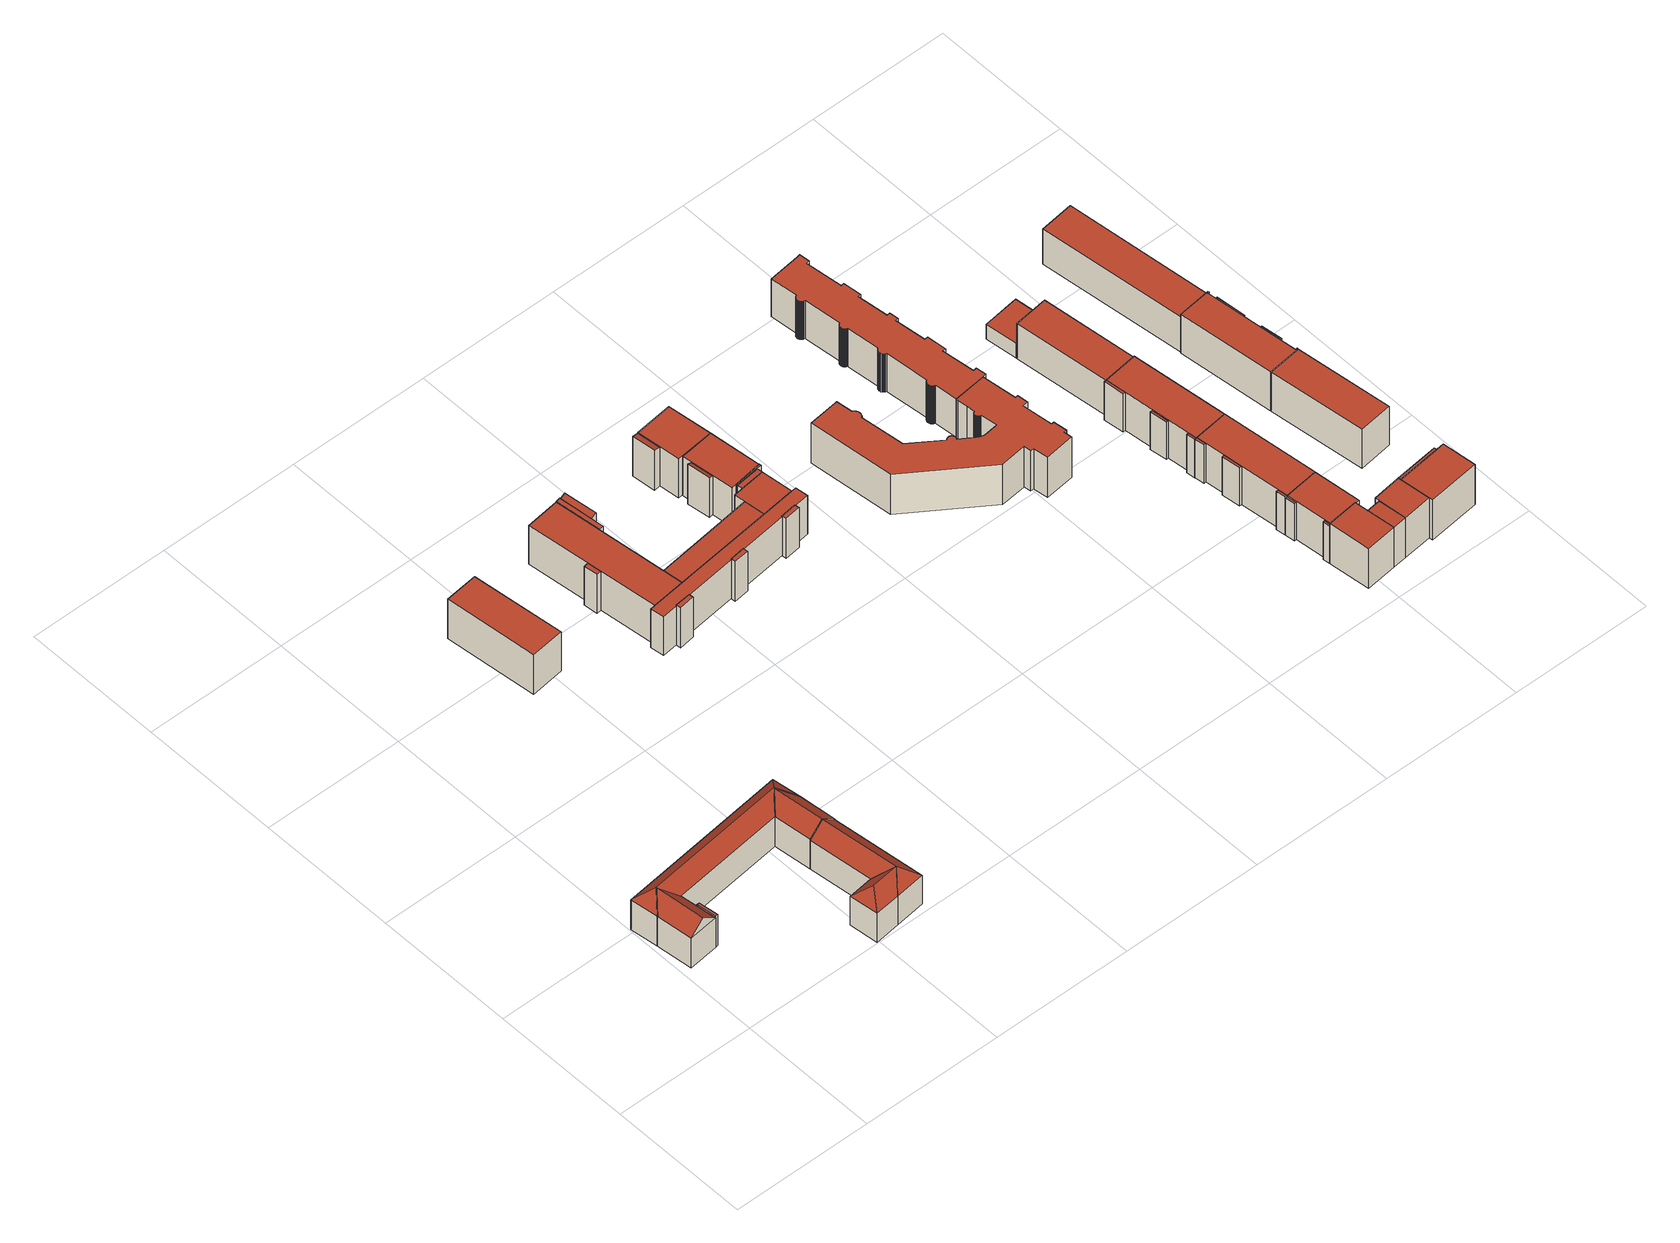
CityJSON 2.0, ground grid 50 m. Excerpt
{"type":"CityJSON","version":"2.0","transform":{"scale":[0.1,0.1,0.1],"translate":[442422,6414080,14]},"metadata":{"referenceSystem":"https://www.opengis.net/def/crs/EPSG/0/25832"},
"CityObjects":{
"building1":{"type":"Building","attributes":{"function":"31001_1010"},"children":["building1-1","building1-2","building1-3","building1-4"]},
"building1-1":{"type":"BuildingPart","attributes":{"roofType":"5000","measuredHeight":16.73,"storeysAboveGround":4},"parents":["building1"],"geometry":[{"type":"Solid","lod":"2","boundaries":[[[[0,1,2,3]],[[4,5,1,0]],[[6,7,5,4]],[[3,2,7,6]],[[0,8,4]],[[6,9,3]],[[3,9,8,0]],[[4,8,9,6]],[[1,5,7,2]]]],"semantics":{"surfaces":[{"type":"WallSurface"},{"type":"RoofSurface","Flaechenneigung":"-48.9059192093356","Flaechenrichtung":"353.017576071315","Flaechengroesse":"35.0868490144617"},{"type":"RoofSurface","Flaechenneigung":"51.0040640382611","Flaechenrichtung":"262.975221424623","Flaechengroesse":"108.5931693376"},{"type":"RoofSurface","Flaechenneigung":"51.0040185831207","Flaechenrichtung":"82.9620167504685","Flaechengroesse":"108.65991700346"},{"type":"GroundSurface"}],"values":[[0,0,0,0,1,0,2,3,4]]}}]},
"building1-2":{"type":"BuildingPart","attributes":{"roofType":"3200","measuredHeight":16.75,"storeysAboveGround":4},"parents":["building1"],"geometry":[{"type":"Solid","lod":"2","boundaries":[[[[10,11,12,13]],[[4,5,11,10]],[[14,15,5,4]],[[13,12,15,14]],[[10,16,4]],[[14,17,13]],[[13,17,16,10]],[[4,16,17,14]],[[11,5,15,12]]]],"semantics":{"surfaces":[{"type":"WallSurface"},{"type":"RoofSurface","Flaechenneigung":"50.3555947318622","Flaechenrichtung":"82.9529710285311","Flaechengroesse":"34.0165466748286"},{"type":"RoofSurface","Flaechenneigung":"50.4159473911551","Flaechenrichtung":"262.941510742892","Flaechengroesse":"33.7862512814317"},{"type":"RoofSurface","Flaechenneigung":"48.8098855160423","Flaechenrichtung":"352.960274820008","Flaechengroesse":"374.459697877015"},{"type":"RoofSurface","Flaechenneigung":"48.8099042838914","Flaechenrichtung":"173.000764941237","Flaechengroesse":"374.453199264752"},{"type":"GroundSurface"}],"values":[[0,0,0,0,1,2,3,4,5]]}}]},
"building1-3":{"type":"BuildingPart","attributes":{"roofType":"5000","measuredHeight":16.75,"storeysAboveGround":4},"parents":["building1"],"geometry":[{"type":"Solid","lod":"2","boundaries":[[[[14,15,18,19]],[[20,21,15,14]],[[22,23,21,20]],[[19,18,23,22]],[[14,17,20]],[[22,24,19]],[[19,24,17,14]],[[20,17,24,22]],[[15,21,23,18]]]],"semantics":{"surfaces":[{"type":"WallSurface"},{"type":"RoofSurface","Flaechenneigung":"-48.7145852690326","Flaechenrichtung":"353.017576071278","Flaechengroesse":"34.6448403467384"},{"type":"RoofSurface","Flaechenneigung":"50.3630923608317","Flaechenrichtung":"262.973142052447","Flaechengroesse":"104.557442378041"},{"type":"RoofSurface","Flaechenneigung":"50.3633275740457","Flaechenrichtung":"83.0187651632591","Flaechengroesse":"104.627957931975"},{"type":"GroundSurface"}],"values":[[0,0,0,0,1,0,2,3,4]]}}]},
"building1-4":{"type":"BuildingPart","attributes":{"roofType":"1000","measuredHeight":13,"storeysAboveGround":4},"parents":["building1"],"geometry":[{"type":"Solid","lod":"2","boundaries":[[[[25,26,27,28]],[[29,30,26,25]],[[31,23,30,29]],[[28,27,23,31]],[[29,25,28,31]],[[26,30,23,27]]]],"semantics":{"surfaces":[{"type":"WallSurface"},{"type":"RoofSurface","Flaechenneigung":"90","Flaechenrichtung":"0","Flaechengroesse":"7.15907412651226"},{"type":"GroundSurface"}],"values":[[0,0,0,0,1,2]]}}]},
"building2":{"type":"Building","attributes":{"function":"31001_1010"},"children":["building2-1","building2-2"]},
"building2-1":{"type":"BuildingPart","attributes":{"roofType":"3200","measuredHeight":16.75,"storeysAboveGround":4},"parents":["building2"],"geometry":[{"type":"Solid","lod":"2","boundaries":[[[[32,33,34,35]],[[36,37,33,32]],[[38,39,37,36]],[[35,34,39,38]],[[32,40,36]],[[38,41,35]],[[35,41,40,32]],[[36,40,41,38]],[[33,37,39,34]]]],"semantics":{"surfaces":[{"type":"WallSurface"},{"type":"RoofSurface","Flaechenneigung":"43.3046341407548","Flaechenrichtung":"262.971527628201","Flaechengroesse":"33.0775212126262"},{"type":"RoofSurface","Flaechenneigung":"-48.3597910764131","Flaechenrichtung":"83.0039230145605","Flaechengroesse":"36.214796755196"},{"type":"RoofSurface","Flaechenneigung":"47.3878305661197","Flaechenrichtung":"172.968838598746","Flaechengroesse":"65.036637081694"},{"type":"RoofSurface","Flaechenneigung":"47.3877462732247","Flaechenrichtung":"352.979638902743","Flaechengroesse":"65.056735702404"},{"type":"GroundSurface"}],"values":[[0,0,0,0,1,2,3,4,5]]}}]},
"building2-2":{"type":"BuildingPart","attributes":{"roofType":"5000","measuredHeight":16.8,"storeysAboveGround":4},"parents":["building2"],"geometry":[{"type":"Solid","lod":"2","boundaries":[[[[42,43,44,45]],[[35,34,43,42]],[[46,47,34,35]],[[45,44,47,46]],[[42,48,35]],[[46,9,45]],[[45,9,48,42]],[[35,48,9,46]],[[43,34,47,44]]]],"semantics":{"surfaces":[{"type":"WallSurface"},{"type":"RoofSurface","Flaechenneigung":"45.4623120293612","Flaechenrichtung":"172.962917139911","Flaechengroesse":"36.3413326304479"},{"type":"RoofSurface","Flaechenneigung":"48.3272158839247","Flaechenrichtung":"82.9625749684859","Flaechengroesse":"219.485982594139"},{"type":"RoofSurface","Flaechenneigung":"48.3273211640979","Flaechenrichtung":"262.991558356989","Flaechengroesse":"219.592126909338"},{"type":"GroundSurface"}],"values":[[0,0,0,0,1,0,2,3,4]]}}]},
"building3":{"type":"Building","attributes":{"function":"31001_1010","yearOfConstruction":1994,"roofType":"1000","measuredHeight":16.62,"storeysAboveGround":5},"geometry":[{"type":"Solid","lod":"2","boundaries":[[[[49,50,51,52]],[[53,54,50,49]],[[55,56,54,53]],[[52,51,56,55]],[[53,49,52,55]],[[50,54,56,51]]]],"semantics":{"surfaces":[{"type":"WallSurface"},{"type":"RoofSurface","Flaechenneigung":"90","Flaechenrichtung":"0","Flaechengroesse":"386.112114497951"},{"type":"GroundSurface"}],"values":[[0,0,0,0,1,2]]}}]},
"building4":{"type":"Building","attributes":{"function":"31001_1010"},"children":["building4-1","building4-2","building4-3","building4-4","building4-5","building4-6","building4-7","building4-8","building4-9","building4-10","building4-11","building4-12","building4-13","building4-14","building4-15","building4-16"]},
"building4-1":{"type":"BuildingPart","attributes":{"roofType":"1000","measuredHeight":16.5,"storeysAboveGround":6},"parents":["building4"],"geometry":[{"type":"Solid","lod":"2","boundaries":[[[[57,58,59,60]],[[61,62,58,57]],[[63,64,62,61]],[[60,59,64,63]],[[61,57,60,63]],[[58,62,64,59]]]],"semantics":{"surfaces":[{"type":"WallSurface"},{"type":"RoofSurface","Flaechenneigung":"90","Flaechenrichtung":"0","Flaechengroesse":"5.28769843826124"},{"type":"GroundSurface"}],"values":[[0,0,0,0,1,2]]}}]},
"building4-2":{"type":"BuildingPart","attributes":{"roofType":"1000","measuredHeight":16.41,"storeysAboveGround":6},"parents":["building4"],"geometry":[{"type":"Solid","lod":"2","boundaries":[[[[65,66,67,68]],[[69,70,66,65]],[[71,64,70,69]],[[68,67,64,71]],[[69,65,68,71]],[[66,70,64,67]]]],"semantics":{"surfaces":[{"type":"WallSurface"},{"type":"RoofSurface","Flaechenneigung":"90","Flaechenrichtung":"0","Flaechengroesse":"225.16076744854"},{"type":"GroundSurface"}],"values":[[0,0,0,0,1,2]]}}]},
"building4-3":{"type":"BuildingPart","attributes":{"roofType":"1000","measuredHeight":16.39,"storeysAboveGround":6},"parents":["building4"],"geometry":[{"type":"Solid","lod":"2","boundaries":[[[[72,73,74,75]],[[76,77,73,72]],[[69,70,77,76]],[[75,74,70,69]],[[76,72,75,69]],[[73,77,70,74]]]],"semantics":{"surfaces":[{"type":"WallSurface"},{"type":"RoofSurface","Flaechenneigung":"90","Flaechenrichtung":"0","Flaechengroesse":"211.422646827362"},{"type":"GroundSurface"}],"values":[[0,0,0,0,1,2]]}}]},
"building4-4":{"type":"BuildingPart","attributes":{"roofType":"1000","measuredHeight":16.4,"storeysAboveGround":6},"parents":["building4"],"geometry":[{"type":"Solid","lod":"2","boundaries":[[[[78,79,80,81]],[[82,83,79,78]],[[84,58,83,82]],[[81,80,58,84]],[[82,78,81,84]],[[79,83,58,80]]]],"semantics":{"surfaces":[{"type":"WallSurface"},{"type":"RoofSurface","Flaechenneigung":"90","Flaechenrichtung":"0","Flaechengroesse":"16.8060514802806"},{"type":"GroundSurface"}],"values":[[0,0,0,0,1,2]]}}]},
"building4-5":{"type":"BuildingPart","attributes":{"roofType":"1000","measuredHeight":16.41,"storeysAboveGround":6},"parents":["building4"],"geometry":[{"type":"Solid","lod":"2","boundaries":[[[[85,86,79,78]],[[87,88,86,85]],[[89,90,88,87]],[[78,79,90,89]],[[87,85,78,89]],[[86,88,90,79]]]],"semantics":{"surfaces":[{"type":"WallSurface"},{"type":"RoofSurface","Flaechenneigung":"90","Flaechenrichtung":"0","Flaechengroesse":"132.872919669817"},{"type":"GroundSurface"}],"values":[[0,0,0,0,1,2]]}}]},
"building4-6":{"type":"BuildingPart","attributes":{"roofType":"2100","measuredHeight":16.74,"storeysAboveGround":6},"parents":["building4"],"geometry":[{"type":"Solid","lod":"2","boundaries":[[[[91,73,92,93]],[[94,95,73,91]],[[96,97,95,94]],[[93,92,97,96]],[[94,91,93,96]],[[73,95,97,92]]]],"semantics":{"surfaces":[{"type":"WallSurface"},{"type":"RoofSurface","Flaechenneigung":"76.100566523055","Flaechenrichtung":"83.3194984588413","Flaechengroesse":"19.4861365012262"},{"type":"GroundSurface"}],"values":[[0,0,0,0,1,2]]}}]},
"building4-7":{"type":"BuildingPart","attributes":{"roofType":"1000","measuredHeight":16.32,"storeysAboveGround":6},"parents":["building4"],"geometry":[{"type":"Solid","lod":"2","boundaries":[[[[98,99,88,100]],[[101,102,99,98]],[[103,104,102,101]],[[100,88,104,103]],[[101,98,100,103]],[[99,102,104,88]]]],"semantics":{"surfaces":[{"type":"WallSurface"},{"type":"RoofSurface","Flaechenneigung":"90","Flaechenrichtung":"0","Flaechengroesse":"256.5654192547"},{"type":"GroundSurface"}],"values":[[0,0,0,0,1,2]]}}]},
"building4-8":{"type":"BuildingPart","attributes":{"roofType":"1000","measuredHeight":16.32,"storeysAboveGround":6},"parents":["building4"],"geometry":[{"type":"Solid","lod":"2","boundaries":[[[[105,106,99,98]],[[107,108,106,105]],[[109,110,108,107]],[[98,99,110,109]],[[107,105,98,109]],[[106,108,110,99]]]],"semantics":{"surfaces":[{"type":"WallSurface"},{"type":"RoofSurface","Flaechenneigung":"90","Flaechenrichtung":"0","Flaechengroesse":"567.052336173705"},{"type":"GroundSurface"}],"values":[[0,0,0,0,1,2]]}}]},
"building4-9":{"type":"BuildingPart","attributes":{"roofType":"1000","measuredHeight":16.57,"storeysAboveGround":6},"parents":["building4"],"geometry":[{"type":"Solid","lod":"2","boundaries":[[[[111,112,110,113]],[[114,115,112,111]],[[116,117,115,114]],[[113,110,117,116]],[[114,111,113,116]],[[112,115,117,110]]]],"semantics":{"surfaces":[{"type":"WallSurface"},{"type":"RoofSurface","Flaechenneigung":"90","Flaechenrichtung":"0","Flaechengroesse":"26.0664503321558"},{"type":"GroundSurface"}],"values":[[0,0,0,0,1,2]]}}]},
"building4-10":{"type":"BuildingPart","attributes":{"roofType":"2100","measuredHeight":17.14,"storeysAboveGround":6},"parents":["building4"],"geometry":[{"type":"Solid","lod":"2","boundaries":[[[[118,119,112,120]],[[121,122,119,118]],[[123,124,122,121]],[[120,112,124,123]],[[121,118,120,123]],[[119,122,124,112]]]],"semantics":{"surfaces":[{"type":"WallSurface"},{"type":"RoofSurface","Flaechenneigung":"66.1387533127155","Flaechenrichtung":"263.310456394638","Flaechengroesse":"28.4454927436041"},{"type":"GroundSurface"}],"values":[[0,0,0,0,1,2]]}}]},
"building4-11":{"type":"BuildingPart","attributes":{"roofType":"1000","measuredHeight":16.36,"storeysAboveGround":6},"parents":["building4"],"geometry":[{"type":"Solid","lod":"2","boundaries":[[[[125,126,127,128]],[[129,130,126,125]],[[131,132,130,129]],[[128,127,132,131]],[[129,125,128,131]],[[126,130,132,127]]]],"semantics":{"surfaces":[{"type":"WallSurface"},{"type":"RoofSurface","Flaechenneigung":"90","Flaechenrichtung":"0","Flaechengroesse":"293.127375962708"},{"type":"GroundSurface"}],"values":[[0,0,0,0,1,2]]}}]},
"building4-12":{"type":"BuildingPart","attributes":{"roofType":"2100","measuredHeight":16.69,"storeysAboveGround":6},"parents":["building4"],"geometry":[{"type":"Solid","lod":"2","boundaries":[[[[133,134,135,136]],[[137,138,134,133]],[[139,140,138,137]],[[136,135,140,139]],[[137,133,136,139]],[[134,138,140,135]]]],"semantics":{"surfaces":[{"type":"WallSurface"},{"type":"RoofSurface","Flaechenneigung":"74.3235890822134","Flaechenrichtung":"82.7698084264754","Flaechengroesse":"13.0099629764592"},{"type":"GroundSurface"}],"values":[[0,0,0,0,1,2]]}}]},
"building4-13":{"type":"BuildingPart","attributes":{"roofType":"1000","measuredHeight":16.72,"storeysAboveGround":6},"parents":["building4"],"geometry":[{"type":"Solid","lod":"2","boundaries":[[[[141,142,143,144]],[[145,146,142,141]],[[147,148,146,145]],[[144,143,148,147]],[[145,141,144,147]],[[142,146,148,143]]]],"semantics":{"surfaces":[{"type":"WallSurface"},{"type":"RoofSurface","Flaechenneigung":"90","Flaechenrichtung":"0","Flaechengroesse":"9.07341421572464"},{"type":"GroundSurface"}],"values":[[0,0,0,0,1,2]]}}]},
"building4-14":{"type":"BuildingPart","attributes":{"roofType":"1000","measuredHeight":16.8,"storeysAboveGround":6},"parents":["building4"],"geometry":[{"type":"Solid","lod":"2","boundaries":[[[[149,150,151,152]],[[153,154,150,149]],[[155,156,154,153]],[[152,151,156,155]],[[153,149,152,155]],[[150,154,156,151]]]],"semantics":{"surfaces":[{"type":"WallSurface"},{"type":"RoofSurface","Flaechenneigung":"90","Flaechenrichtung":"0","Flaechengroesse":"8.97743388640946"},{"type":"GroundSurface"}],"values":[[0,0,0,0,1,2]]}}]},
"building4-15":{"type":"BuildingPart","attributes":{"roofType":"1000","measuredHeight":16.84,"storeysAboveGround":6},"parents":["building4"],"geometry":[{"type":"Solid","lod":"2","boundaries":[[[[157,158,159,160]],[[161,162,158,157]],[[163,164,162,161]],[[160,159,164,163]],[[161,157,160,163]],[[158,162,164,159]]]],"semantics":{"surfaces":[{"type":"WallSurface"},{"type":"RoofSurface","Flaechenneigung":"90","Flaechenrichtung":"0","Flaechengroesse":"8.92695579292104"},{"type":"GroundSurface"}],"values":[[0,0,0,0,1,2]]}}]},
"building4-16":{"type":"BuildingPart","attributes":{"roofType":"1000","measuredHeight":16.32,"storeysAboveGround":6},"parents":["building4"],"geometry":[{"type":"Solid","lod":"2","boundaries":[[[[165,166,167,168]],[[169,170,166,165]],[[171,172,170,169]],[[168,167,172,171]],[[169,165,168,171]],[[166,170,172,167]]]],"semantics":{"surfaces":[{"type":"WallSurface"},{"type":"RoofSurface","Flaechenneigung":"90","Flaechenrichtung":"0","Flaechengroesse":"8.16725903692893"},{"type":"GroundSurface"}],"values":[[0,0,0,0,1,2]]}}]},
"building5":{"type":"Building","attributes":{"function":"31001_1010","yearOfConstruction":1978,"roofType":"1000","measuredHeight":16.84,"storeysAboveGround":5},"geometry":[{"type":"Solid","lod":"2","boundaries":[[[[173,174,175,176]],[[177,178,174,173]],[[179,180,178,177]],[[181,182,180,179]],[[183,184,182,181]],[[185,186,184,183]],[[187,188,186,185]],[[189,190,188,187]],[[191,192,190,189]],[[193,194,192,191]],[[195,196,194,193]],[[197,198,196,195]],[[199,200,198,197]],[[201,202,200,199]],[[203,204,202,201]],[[205,206,204,203]],[[207,208,206,205]],[[209,210,208,207]],[[211,212,210,209]],[[213,214,212,211]],[[215,216,214,213]],[[217,218,216,215]],[[219,220,218,217]],[[221,222,220,219]],[[223,224,222,221]],[[225,226,224,223]],[[227,228,226,225]],[[229,230,228,227]],[[231,232,230,229]],[[233,234,232,231]],[[235,236,234,233]],[[237,238,236,235]],[[239,240,238,237]],[[241,242,240,239]],[[243,244,242,241]],[[245,246,244,243]],[[247,248,246,245]],[[249,250,248,247]],[[251,252,250,249]],[[253,254,252,251]],[[255,256,254,253]],[[257,258,256,255]],[[259,260,258,257]],[[261,262,260,259]],[[263,264,262,261]],[[265,266,264,263]],[[267,268,266,265]],[[269,270,268,267]],[[271,272,270,269]],[[273,274,272,271]],[[275,276,274,273]],[[277,278,276,275]],[[279,280,278,277]],[[281,282,280,279]],[[283,284,282,281]],[[285,286,284,283]],[[287,288,286,285]],[[289,290,288,287]],[[291,292,290,289]],[[293,294,292,291]],[[295,296,294,293]],[[297,298,296,295]],[[299,300,298,297]],[[301,302,300,299]],[[303,304,302,301]],[[305,306,304,303]],[[307,308,306,305]],[[309,310,308,307]],[[311,312,310,309]],[[313,314,312,311]],[[315,316,314,313]],[[317,318,316,315]],[[319,320,318,317]],[[321,322,320,319]],[[323,324,322,321]],[[325,326,324,323]],[[327,328,326,325]],[[176,175,328,327]],[[325,323,321,319,317,315,313,311,309,307,305,303,301,299,297,295,293,291,289,287,285,283,281,279,277,275,273,271,269,267,265,263,261,259,257,255,253,251,249,247,245,243,241,239,237,235,233,231,229,227,225,223,221,219,217,215,213,211,209,207,205,203,201,199,197,195,193,191,189,187,185,183,181,179,177,173,176,327]],[[174,178,180,182,184,186,188,190,192,194,196,198,200,202,204,206,208,210,212,214,216,218,220,222,224,226,228,230,232,234,236,238,240,242,244,246,248,250,252,254,256,258,260,262,264,266,268,270,272,274,276,278,280,282,284,286,288,290,292,294,296,298,300,302,304,306,308,310,312,314,316,318,320,322,324,326,328,175]]]],"semantics":{"surfaces":[{"type":"WallSurface"},{"type":"RoofSurface","Flaechenneigung":"90","Flaechenrichtung":"0","Flaechengroesse":"1127.86625337952"},{"type":"GroundSurface"}],"values":[[0,0,0,0,0,0,0,0,0,0,0,0,0,0,0,0,0,0,0,0,0,0,0,0,0,0,0,0,0,0,0,0,0,0,0,0,0,0,0,0,0,0,0,0,0,0,0,0,0,0,0,0,0,0,0,0,0,0,0,0,0,0,0,0,0,0,0,0,0,0,0,0,0,0,0,0,0,0,1,2]]}}]},
"building6":{"type":"Building","attributes":{"function":"31001_1010","yearOfConstruction":1978,"roofType":"1000","measuredHeight":15.96,"storeysAboveGround":5},"geometry":[{"type":"Solid","lod":"2","boundaries":[[[[329,330,331,332]],[[333,334,330,329]],[[335,336,334,333]],[[337,338,336,335]],[[339,340,338,337]],[[341,342,340,339]],[[343,344,342,341]],[[345,346,344,343]],[[347,348,346,345]],[[349,350,348,347]],[[351,352,350,349]],[[353,354,352,351]],[[355,356,354,353]],[[357,358,356,355]],[[359,360,358,357]],[[361,362,360,359]],[[363,364,362,361]],[[365,366,364,363]],[[367,368,366,365]],[[369,370,368,367]],[[371,372,370,369]],[[373,374,372,371]],[[375,376,374,373]],[[377,378,376,375]],[[379,380,378,377]],[[381,382,380,379]],[[383,384,382,381]],[[385,386,384,383]],[[387,388,386,385]],[[389,390,388,387]],[[391,392,390,389]],[[393,394,392,391]],[[395,396,394,393]],[[397,398,396,395]],[[399,400,398,397]],[[401,402,400,399]],[[403,404,402,401]],[[223,405,404,403]],[[221,406,405,223]],[[407,408,406,221]],[[409,410,408,407]],[[411,412,410,409]],[[413,414,412,411]],[[415,416,414,413]],[[417,418,416,415]],[[419,420,418,417]],[[421,422,420,419]],[[423,424,422,421]],[[425,426,424,423]],[[427,428,426,425]],[[429,430,428,427]],[[431,432,430,429]],[[433,434,432,431]],[[435,436,434,433]],[[437,438,436,435]],[[439,440,438,437]],[[441,442,440,439]],[[443,444,442,441]],[[445,446,444,443]],[[447,448,446,445]],[[449,450,448,447]],[[451,452,450,449]],[[453,454,452,451]],[[455,456,454,453]],[[457,458,456,455]],[[459,460,458,457]],[[461,462,460,459]],[[463,464,462,461]],[[465,466,464,463]],[[467,468,466,465]],[[469,470,468,467]],[[471,472,470,469]],[[473,474,472,471]],[[475,476,474,473]],[[477,478,476,475]],[[479,480,478,477]],[[481,482,480,479]],[[483,484,482,481]],[[485,486,484,483]],[[487,488,486,485]],[[489,490,488,487]],[[491,492,490,489]],[[493,494,492,491]],[[495,496,494,493]],[[497,498,496,495]],[[499,500,498,497]],[[501,502,500,499]],[[332,331,502,501]],[[499,497,495,493,491,489,487,485,483,481,479,477,475,473,471,469,467,465,463,461,459,457,455,453,451,449,447,445,443,441,439,437,435,433,431,429,427,425,423,421,419,417,415,413,411,409,407,221,223,403,401,399,397,395,393,391,389,387,385,383,381,379,377,375,373,371,369,367,365,363,361,359,357,355,353,351,349,347,345,343,341,339,337,335,333,329,332,501]],[[330,334,336,338,340,342,344,346,348,350,352,354,356,358,360,362,364,366,368,370,372,374,376,378,380,382,384,386,388,390,392,394,396,398,400,402,404,405,406,408,410,412,414,416,418,420,422,424,426,428,430,432,434,436,438,440,442,444,446,448,450,452,454,456,458,460,462,464,466,468,470,472,474,476,478,480,482,484,486,488,490,492,494,496,498,500,502,331]]]],"semantics":{"surfaces":[{"type":"WallSurface"},{"type":"RoofSurface","Flaechenneigung":"90","Flaechenrichtung":"0","Flaechengroesse":"838.331000767223"},{"type":"GroundSurface"}],"values":[[0,0,0,0,0,0,0,0,0,0,0,0,0,0,0,0,0,0,0,0,0,0,0,0,0,0,0,0,0,0,0,0,0,0,0,0,0,0,0,0,0,0,0,0,0,0,0,0,0,0,0,0,0,0,0,0,0,0,0,0,0,0,0,0,0,0,0,0,0,0,0,0,0,0,0,0,0,0,0,0,0,0,0,0,0,0,0,0,1,2]]}}]},
"building7":{"type":"Building","attributes":{"function":"31001_1010"},"children":["building7-1","building7-2","building7-3","building7-4"]},
"building7-1":{"type":"BuildingPart","attributes":{"roofType":"1000","measuredHeight":16.12,"storeysAboveGround":5},"parents":["building7"],"geometry":[{"type":"Solid","lod":"2","boundaries":[[[[503,504,505,506]],[[507,508,504,503]],[[509,510,508,507]],[[506,505,510,509]],[[507,503,506,509]],[[504,508,510,505]]]],"semantics":{"surfaces":[{"type":"WallSurface"},{"type":"RoofSurface","Flaechenneigung":"90","Flaechenrichtung":"0","Flaechengroesse":"2.63739911890731"},{"type":"GroundSurface"}],"values":[[0,0,0,0,1,2]]}}]},
"building7-2":{"type":"BuildingPart","attributes":{"roofType":"1000","measuredHeight":16.12,"storeysAboveGround":5},"parents":["building7"],"geometry":[{"type":"Solid","lod":"2","boundaries":[[[[511,512,513,514]],[[515,516,512,511]],[[503,504,516,515]],[[514,513,504,503]],[[515,511,514,503]],[[512,516,504,513]]]],"semantics":{"surfaces":[{"type":"WallSurface"},{"type":"RoofSurface","Flaechenneigung":"90","Flaechenrichtung":"0","Flaechengroesse":"417.885238386939"},{"type":"GroundSurface"}],"values":[[0,0,0,0,1,2]]}}]},
"building7-3":{"type":"BuildingPart","attributes":{"roofType":"1000","measuredHeight":16.12,"storeysAboveGround":5},"parents":["building7"],"geometry":[{"type":"Solid","lod":"2","boundaries":[[[[517,518,519,520]],[[521,522,518,517]],[[514,513,522,521]],[[520,519,513,514]],[[521,517,520,514]],[[518,522,513,519]]]],"semantics":{"surfaces":[{"type":"WallSurface"},{"type":"RoofSurface","Flaechenneigung":"90","Flaechenrichtung":"0","Flaechengroesse":"2.91649501957596"},{"type":"GroundSurface"}],"values":[[0,0,0,0,1,2]]}}]},
"building7-4":{"type":"BuildingPart","attributes":{"roofType":"1000","measuredHeight":16.12,"storeysAboveGround":5},"parents":["building7"],"geometry":[{"type":"Solid","lod":"2","boundaries":[[[[523,524,525,526]],[[527,528,524,523]],[[529,530,528,527]],[[526,525,530,529]],[[527,523,526,529]],[[524,528,530,525]]]],"semantics":{"surfaces":[{"type":"WallSurface"},{"type":"RoofSurface","Flaechenneigung":"90","Flaechenrichtung":"0","Flaechengroesse":"5.40641260135457"},{"type":"GroundSurface"}],"values":[[0,0,0,0,1,2]]}}]},
"building8":{"type":"Building","attributes":{"function":"31001_1010"},"children":["building8-1","building8-2","building8-3","building8-4"]},
"building8-1":{"type":"BuildingPart","attributes":{"roofType":"1000","measuredHeight":16.11,"storeysAboveGround":5},"parents":["building8"],"geometry":[{"type":"Solid","lod":"2","boundaries":[[[[531,532,533,534]],[[535,536,532,531]],[[537,538,536,535]],[[534,533,538,537]],[[535,531,534,537]],[[532,536,538,533]]]],"semantics":{"surfaces":[{"type":"WallSurface"},{"type":"RoofSurface","Flaechenneigung":"90","Flaechenrichtung":"0","Flaechengroesse":"2.15639538114887"},{"type":"GroundSurface"}],"values":[[0,0,0,0,1,2]]}}]},
"building8-2":{"type":"BuildingPart","attributes":{"roofType":"1000","measuredHeight":16.11,"storeysAboveGround":5},"parents":["building8"],"geometry":[{"type":"Solid","lod":"2","boundaries":[[[[539,540,541,542]],[[543,544,540,539]],[[531,532,544,543]],[[542,541,532,531]],[[543,539,542,531]],[[540,544,532,541]]]],"semantics":{"surfaces":[{"type":"WallSurface"},{"type":"RoofSurface","Flaechenneigung":"90","Flaechenrichtung":"0","Flaechengroesse":"419.327088380356"},{"type":"GroundSurface"}],"values":[[0,0,0,0,1,2]]}}]},
"building8-3":{"type":"BuildingPart","attributes":{"roofType":"1000","measuredHeight":16.11,"storeysAboveGround":5},"parents":["building8"],"geometry":[{"type":"Solid","lod":"2","boundaries":[[[[545,546,547,548]],[[549,550,546,545]],[[542,541,550,549]],[[548,547,541,542]],[[549,545,548,542]],[[546,550,541,547]]]],"semantics":{"surfaces":[{"type":"WallSurface"},{"type":"RoofSurface","Flaechenneigung":"90","Flaechenrichtung":"0","Flaechengroesse":"6.32288323992355"},{"type":"GroundSurface"}],"values":[[0,0,0,0,1,2]]}}]},
"building8-4":{"type":"BuildingPart","attributes":{"roofType":"1000","measuredHeight":15.69,"storeysAboveGround":5},"parents":["building8"],"geometry":[{"type":"Solid","lod":"2","boundaries":[[[[551,552,553,554]],[[555,556,552,551]],[[557,558,556,555]],[[554,553,558,557]],[[555,551,554,557]],[[552,556,558,553]]]],"semantics":{"surfaces":[{"type":"WallSurface"},{"type":"RoofSurface","Flaechenneigung":"90","Flaechenrichtung":"0","Flaechengroesse":"4.8931700029582"},{"type":"GroundSurface"}],"values":[[0,0,0,0,1,2]]}}]},
"building9":{"type":"Building","attributes":{"function":"31001_1010"},"children":["building9-1","building9-2","building9-3","building9-4","building9-5","building9-6","building9-7","building9-8"]},
"building9-1":{"type":"BuildingPart","attributes":{"roofType":"1000","measuredHeight":16.86,"storeysAboveGround":5},"parents":["building9"],"geometry":[{"type":"Solid","lod":"2","boundaries":[[[[559,560,561,562]],[[563,564,560,559]],[[565,566,564,563]],[[562,561,566,565]],[[563,559,562,565]],[[560,564,566,561]]]],"semantics":{"surfaces":[{"type":"WallSurface"},{"type":"RoofSurface","Flaechenneigung":"90","Flaechenrichtung":"0","Flaechengroesse":"119.696903266288"},{"type":"GroundSurface"}],"values":[[0,0,0,0,1,2]]}}]},
"building9-2":{"type":"BuildingPart","attributes":{"roofType":"1000","measuredHeight":16.86,"storeysAboveGround":5},"parents":["building9"],"geometry":[{"type":"Solid","lod":"2","boundaries":[[[[567,568,560,559]],[[569,570,568,567]],[[571,572,570,569]],[[559,560,572,571]],[[569,567,559,571]],[[568,570,572,560]]]],"semantics":{"surfaces":[{"type":"WallSurface"},{"type":"RoofSurface","Flaechenneigung":"90","Flaechenrichtung":"0","Flaechengroesse":"14.6215592579134"},{"type":"GroundSurface"}],"values":[[0,0,0,0,1,2]]}}]},
"building9-3":{"type":"BuildingPart","attributes":{"roofType":"1000","measuredHeight":16.86,"storeysAboveGround":5},"parents":["building9"],"geometry":[{"type":"Solid","lod":"2","boundaries":[[[[573,574,575,576]],[[577,578,574,573]],[[571,572,578,577]],[[576,575,572,571]],[[577,573,576,571]],[[574,578,572,575]]]],"semantics":{"surfaces":[{"type":"WallSurface"},{"type":"RoofSurface","Flaechenneigung":"90","Flaechenrichtung":"0","Flaechengroesse":"222.454760747315"},{"type":"GroundSurface"}],"values":[[0,0,0,0,1,2]]}}]},
"building9-4":{"type":"BuildingPart","attributes":{"roofType":"1000","measuredHeight":16.86,"storeysAboveGround":5},"parents":["building9"],"geometry":[{"type":"Solid","lod":"2","boundaries":[[[[579,580,566,565]],[[581,582,580,579]],[[583,584,582,581]],[[565,566,584,583]],[[581,579,565,583]],[[580,582,584,566]]]],"semantics":{"surfaces":[{"type":"WallSurface"},{"type":"RoofSurface","Flaechenneigung":"90","Flaechenrichtung":"0","Flaechengroesse":"48.8240446578719"},{"type":"GroundSurface"}],"values":[[0,0,0,0,1,2]]}}]},
"building9-5":{"type":"BuildingPart","attributes":{"roofType":"1000","measuredHeight":16.84,"storeysAboveGround":5},"parents":["building9"],"geometry":[{"type":"Solid","lod":"2","boundaries":[[[[585,586,580,579]],[[587,588,586,585]],[[589,590,588,587]],[[579,580,590,589]],[[587,585,579,589]],[[586,588,590,580]]]],"semantics":{"surfaces":[{"type":"WallSurface"},{"type":"RoofSurface","Flaechenneigung":"90","Flaechenrichtung":"0","Flaechengroesse":"163.849994478723"},{"type":"GroundSurface"}],"values":[[0,0,0,0,1,2]]}}]},
"building9-6":{"type":"BuildingPart","attributes":{"roofType":"1000","measuredHeight":15.74,"storeysAboveGround":5},"parents":["building9"],"geometry":[{"type":"Solid","lod":"2","boundaries":[[[[591,592,588,593]],[[594,595,592,591]],[[596,597,595,594]],[[593,588,597,596]],[[594,591,593,596]],[[592,595,597,588]]]],"semantics":{"surfaces":[{"type":"WallSurface"},{"type":"RoofSurface","Flaechenneigung":"90","Flaechenrichtung":"0","Flaechengroesse":"1.94498669445116"},{"type":"GroundSurface"}],"values":[[0,0,0,0,1,2]]}}]},
"building9-7":{"type":"BuildingPart","attributes":{"roofType":"1000","measuredHeight":16.07,"storeysAboveGround":5},"parents":["building9"],"geometry":[{"type":"Solid","lod":"2","boundaries":[[[[598,516,504,599]],[[600,601,516,598]],[[602,597,601,600]],[[599,504,597,602]],[[600,598,599,602]],[[516,601,597,504]]]],"semantics":{"surfaces":[{"type":"WallSurface"},{"type":"RoofSurface","Flaechenneigung":"90","Flaechenrichtung":"0","Flaechengroesse":"205.83422169016"},{"type":"GroundSurface"}],"values":[[0,0,0,0,1,2]]}}]},
"building9-8":{"type":"BuildingPart","attributes":{"roofType":"1000","measuredHeight":15.77,"storeysAboveGround":5},"parents":["building9"],"geometry":[{"type":"Solid","lod":"2","boundaries":[[[[603,604,605,606]],[[607,508,604,603]],[[608,504,508,607]],[[606,605,504,608]],[[607,603,606,608]],[[604,508,504,605]]]],"semantics":{"surfaces":[{"type":"WallSurface"},{"type":"RoofSurface","Flaechenneigung":"90","Flaechenrichtung":"0","Flaechengroesse":"2.8881001500996"},{"type":"GroundSurface"}],"values":[[0,0,0,0,1,2]]}}]},
"building10":{"type":"Building","attributes":{"function":"31001_1010","yearOfConstruction":1968,"roofType":"1000","measuredHeight":14.84,"storeysAboveGround":5},"geometry":[{"type":"Solid","lod":"2","boundaries":[[[[609,610,611,612]],[[613,614,610,609]],[[615,616,614,613]],[[612,611,616,615]],[[613,609,612,615]],[[610,614,616,611]]]],"semantics":{"surfaces":[{"type":"WallSurface"},{"type":"RoofSurface","Flaechenneigung":"90","Flaechenrichtung":"0","Flaechengroesse":"408.214392011076"},{"type":"GroundSurface"}],"values":[[0,0,0,0,1,2]]}}]},
"building11":{"type":"Building","attributes":{"function":"31001_1010","yearOfConstruction":1968,"roofType":"1000","measuredHeight":6.03,"storeysAboveGround":2},"geometry":[{"type":"Solid","lod":"2","boundaries":[[[[617,618,619,620]],[[621,622,618,617]],[[623,624,622,621]],[[620,619,624,623]],[[621,617,620,623]],[[618,622,624,619]]]],"semantics":{"surfaces":[{"type":"WallSurface"},{"type":"RoofSurface","Flaechenneigung":"90","Flaechenrichtung":"0","Flaechengroesse":"148.80924499219"},{"type":"GroundSurface"}],"values":[[0,0,0,0,1,2]]}}]},
"building12":{"type":"Building","attributes":{"function":"31001_1010","yearOfConstruction":1948,"roofType":"1000","measuredHeight":16.48,"storeysAboveGround":1},"geometry":[{"type":"Solid","lod":"2","boundaries":[[[[625,626,627,628]],[[629,630,626,625]],[[631,632,630,629]],[[628,627,632,631]],[[629,625,628,631]],[[626,630,632,627]]]],"semantics":{"surfaces":[{"type":"WallSurface"},{"type":"RoofSurface","Flaechenneigung":"90","Flaechenrichtung":"0","Flaechengroesse":"409.187663005592"},{"type":"GroundSurface"}],"values":[[0,0,0,0,1,2]]}}]},
"building13":{"type":"Building","attributes":{"function":"31001_1010"},"children":["building13-1","building13-2","building13-3","building13-4","building13-5"]},
"building13-1":{"type":"BuildingPart","attributes":{"roofType":"1000","measuredHeight":16.34,"storeysAboveGround":4},"parents":["building13"],"geometry":[{"type":"Solid","lod":"2","boundaries":[[[[633,634,635,636]],[[637,638,634,633]],[[639,640,638,637]],[[636,635,640,639]],[[637,633,636,639]],[[634,638,640,635]]]],"semantics":{"surfaces":[{"type":"WallSurface"},{"type":"RoofSurface","Flaechenneigung":"90","Flaechenrichtung":"0","Flaechengroesse":"0.250813554823383"},{"type":"GroundSurface"}],"values":[[0,0,0,0,1,2]]}}]},
"building13-2":{"type":"BuildingPart","attributes":{"roofType":"1000","measuredHeight":16.34,"storeysAboveGround":4},"parents":["building13"],"geometry":[{"type":"Solid","lod":"2","boundaries":[[[[628,641,642,643]],[[644,645,641,628]],[[639,640,645,644]],[[643,642,640,639]],[[644,628,643,639]],[[641,645,640,642]]]],"semantics":{"surfaces":[{"type":"WallSurface"},{"type":"RoofSurface","Flaechenneigung":"90","Flaechenrichtung":"0","Flaechengroesse":"388.236941123595"},{"type":"GroundSurface"}],"values":[[0,0,0,0,1,2]]}}]},
"building13-3":{"type":"BuildingPart","attributes":{"roofType":"1000","measuredHeight":16.34,"storeysAboveGround":4},"parents":["building13"],"geometry":[{"type":"Solid","lod":"2","boundaries":[[[[646,647,648,649]],[[625,650,647,646]],[[643,642,650,625]],[[649,648,642,643]],[[625,646,649,643]],[[647,650,642,648]]]],"semantics":{"surfaces":[{"type":"WallSurface"},{"type":"RoofSurface","Flaechenneigung":"90","Flaechenrichtung":"0","Flaechengroesse":"0.316988836994155"},{"type":"GroundSurface"}],"values":[[0,0,0,0,1,2]]}}]},
"building13-4":{"type":"BuildingPart","attributes":{"roofType":"1000","measuredHeight":16.34,"storeysAboveGround":4},"parents":["building13"],"geometry":[{"type":"Solid","lod":"2","boundaries":[[[[651,652,653,654]],[[655,656,652,651]],[[657,658,656,655]],[[654,653,658,657]],[[655,651,654,657]],[[652,656,658,653]]]],"semantics":{"surfaces":[{"type":"WallSurface"},{"type":"RoofSurface","Flaechenneigung":"90","Flaechenrichtung":"0","Flaechengroesse":"5.41497571997821"},{"type":"GroundSurface"}],"values":[[0,0,0,0,1,2]]}}]},
"building13-5":{"type":"BuildingPart","attributes":{"roofType":"1000","measuredHeight":16.34,"storeysAboveGround":4},"parents":["building13"],"geometry":[{"type":"Solid","lod":"2","boundaries":[[[[659,660,661,662]],[[663,664,660,659]],[[665,666,664,663]],[[662,661,666,665]],[[663,659,662,665]],[[660,664,666,661]]]],"semantics":{"surfaces":[{"type":"WallSurface"},{"type":"RoofSurface","Flaechenneigung":"90","Flaechenrichtung":"0","Flaechengroesse":"3.71352991665951"},{"type":"GroundSurface"}],"values":[[0,0,0,0,1,2]]}}]},
"building14":{"type":"Building","attributes":{"function":"31001_1010","yearOfConstruction":1994,"roofType":"1000","measuredHeight":14.85,"storeysAboveGround":5},"geometry":[{"type":"Solid","lod":"2","boundaries":[[[[667,668,669,670]],[[671,672,668,667]],[[673,674,672,671]],[[670,669,674,673]],[[671,667,670,673]],[[668,672,674,669]]]],"semantics":{"surfaces":[{"type":"WallSurface"},{"type":"RoofSurface","Flaechenneigung":"90","Flaechenrichtung":"0","Flaechengroesse":"624.886570023994"},{"type":"GroundSurface"}],"values":[[0,0,0,0,1,2]]}}]}
},
"vertices":[
[527,476,131],[527,476,7],[543,344,7],[543,344,131],[633,489,131],[633,489,7],[649,356,131],[649,356,7],[573,532,174],[596,350,174],
[620,588,131],[620,588,7],[5,512,7],[5,512,131],[18,414,131],[18,414,7],[574,532,175],[64,469,175],
[33,286,7],[33,286,131],[122,426,131],[122,426,7],[138,298,131],[138,298,7],[85,292,175],
[139,369,137],[139,369,7],[129,368,7],[129,368,137],[148,300,137],[148,300,7],[138,298,137],
[495,4,127],[495,4,6],[583,15,6],[583,15,127],[482,106,127],[482,106,6],[571,117,127],[571,117,6],[532,60,174],[629,72,174],
[689,28,127],[689,28,6],[649,356,6],[649,356,127],[543,344,127],[543,344,6],[630,70,174],
[485,1711,180],[485,1711,14],[369,1697,14],[369,1697,180],[525,1386,180],[525,1386,14],[407,1371,180],[407,1371,14],
[1279,1471,181],[1279,1471,16],[1382,1482,16],[1382,1482,181],[1279,1475,181],[1279,1475,16],[1381,1489,181],[1381,1489,16],
[1239,1659,180],[1239,1659,16],[1262,1473,16],[1262,1473,180],[1359,1673,180],[1359,1673,16],[1381,1489,180],
[1206,1813,180],[1206,1813,16],[1224,1658,16],[1224,1658,180],[1340,1829,180],[1340,1829,16],
[1368,1462,180],[1368,1462,16],[1366,1481,16],[1366,1481,180],[1282,1452,180],[1282,1452,16],[1279,1471,180],
[1381,1351,180],[1381,1351,16],[1263,1337,180],[1263,1337,16],[1250,1448,180],[1250,1448,16],
[1206,1813,178],[1183,1810,16],[1183,1810,183],[1216,1730,178],[1216,1730,16],[1193,1727,183],[1193,1727,16],
[910,1297,179],[910,1297,16],[1263,1337,179],[902,1367,179],[902,1367,16],[1254,1410,179],[1254,1410,16],
[792,1283,179],[792,1283,16],[734,1755,179],[734,1755,16],[853,1770,179],[853,1770,16],
[869,1772,182],[869,1772,16],[853,1770,182],[888,1608,182],[888,1608,16],[872,1606,182],[872,1606,16],
[890,1774,187],[890,1774,16],[869,1772,177],[905,1657,187],[905,1657,16],[882,1654,177],[882,1654,16],
[1403,1308,179],[1403,1308,16],[1398,1353,16],[1398,1353,179],[781,1233,179],[781,1233,16],[776,1281,179],[776,1281,16],
[1243,1627,178],[1243,1627,16],[1228,1625,16],[1228,1625,183],[1253,1545,179],[1253,1545,16],[1238,1543,183],[1238,1543,16],
[1351,1286,183],[1351,1286,16],[1349,1302,16],[1349,1302,183],[1295,1279,183],[1295,1279,16],[1293,1295,183],[1293,1295,16],
[893,1230,184],[893,1230,16],[891,1246,16],[891,1246,184],[838,1223,184],[838,1223,16],[836,1240,184],[836,1240,16],
[1128,1258,184],[1128,1258,16],[1126,1275,16],[1126,1275,184],[1075,1252,184],[1075,1252,16],[1073,1268,184],[1073,1268,16],
[751,1482,179],[751,1482,16],[767,1484,16],[767,1484,179],[745,1531,179],[745,1531,16],[761,1533,179],[761,1533,16],
[1935,1142,181],[1935,1142,12],[1919,1147,12],[1919,1147,181],[1986,1148,181],[1986,1148,12],[1978,1205,181],[1978,1205,12],[1976,1205,181],[1976,1205,12],[1974,1206,181],[1974,1206,12],[1972,1207,181],[1972,1207,12],[1970,1208,181],[1970,1208,12],[1969,1210,181],[1969,1210,12],[1967,1211,181],[1967,1211,12],[1966,1213,181],[1966,1213,12],[1966,1215,181],[1966,1215,12],[1966,1217,181],[1966,1217,12],[1966,1219,181],[1966,1219,12],[1966,1222,181],[1966,1222,12],[1967,1224,181],[1967,1224,12],[1968,1225,181],[1968,1225,12],[1969,1227,181],[1969,1227,12],[1971,1228,181],[1971,1228,12],[1973,1229,181],[1973,1229,12],[1975,1230,181],[1975,1230,12],[1972,1257,181],[1972,1257,12],[1968,1291,181],[1968,1291,12],[1967,1299,181],[1967,1299,12],[1969,1300,181],[1969,1300,12],[2083,1313,181],[2083,1313,12],[2098,1191,181],[2098,1191,12],[2108,1193,181],[2108,1193,12],[2112,1154,181],[2112,1154,12],[2093,1152,181],[2093,1152,12],[2106,1046,181],[2106,1046,12],[2115,1047,181],[2115,1047,12],[2121,999,181],[2121,999,12],[2111,998,181],[2111,998,12],[2114,969,181],[2114,969,12],[2010,956,181],[2010,956,12],[2003,1008,181],[2003,1008,12],[1991,1007,181],[1991,1007,12],[1988,1033,181],[1988,1033,12],[1896,1022,181],[1896,1022,12],[1633,1207,181],[1633,1207,12],[1598,1509,181],[1598,1509,12],[1702,1521,181],[1702,1521,12],[1708,1521,181],[1708,1521,12],[1715,1465,181],[1715,1465,12],[1718,1464,181],[1718,1464,12],[1721,1461,181],[1721,1461,12],[1723,1459,181],[1723,1459,12],[1725,1456,181],[1725,1456,12],[1727,1453,181],[1727,1453,12],[1728,1449,181],[1728,1449,12],[1728,1446,181],[1728,1446,12],[1728,1442,181],[1728,1442,12],[1728,1439,181],[1728,1439,12],[1726,1436,181],[1726,1436,12],[1725,1432,181],[1725,1432,12],[1722,1430,181],[1722,1430,12],[1720,1427,181],[1720,1427,12],[1739,1274,181],[1739,1274,12],[1842,1201,181],[1842,1201,12],[1844,1203,181],[1844,1203,12],[1846,1204,181],[1846,1204,12],[1848,1205,181],[1848,1205,12],[1850,1206,181],[1850,1206,12],[1853,1206,181],[1853,1206,12],[1855,1206,181],[1855,1206,12],[1857,1206,181],[1857,1206,12],[1860,1205,181],[1860,1205,12],[1862,1204,181],[1862,1204,12],[1864,1202,181],[1864,1202,12],[1865,1200,181],[1865,1200,12],[1866,1198,181],[1866,1198,12],[1867,1196,181],[1867,1196,12],[1868,1194,181],[1868,1194,12],[1868,1191,181],[1868,1191,12],[1867,1189,181],[1867,1189,12],[1867,1186,181],[1867,1186,12],[1865,1184,181],[1865,1184,12],
[1901,1874,181],[1901,1874,21],[1904,1873,21],[1904,1873,181],[1898,1874,181],[1898,1874,21],[1896,1876,181],[1896,1876,21],[1894,1877,181],[1894,1877,21],[1892,1879,181],[1892,1879,21],[1890,1881,181],[1890,1881,21],[1889,1884,181],[1889,1884,21],[1888,1886,181],[1888,1886,21],[1888,1889,181],[1888,1889,21],[1888,1892,181],[1888,1892,21],[1889,1895,181],[1889,1895,21],[1890,1897,181],[1890,1897,21],[1891,1899,181],[1891,1899,21],[1893,1901,181],[1893,1901,21],[1895,1903,181],[1895,1903,21],[1898,1905,181],[1898,1905,21],[1900,1906,181],[1900,1906,21],[1889,2001,181],[1889,2001,21],[2000,2014,181],[2000,2014,21],[2012,2016,181],[2012,2016,21],[2016,1980,181],[2016,1980,21],[2004,1978,181],[2004,1978,21],[2020,1848,181],[2020,1848,21],[2031,1849,181],[2031,1849,21],[2038,1785,181],[2038,1785,21],[2027,1784,181],[2027,1784,21],[2040,1674,181],[2040,1674,21],[2051,1676,181],[2051,1676,21],[2055,1644,181],[2055,1644,21],[2044,1643,181],[2044,1643,21],[2057,1533,181],[2057,1533,21],[2069,1534,181],[2069,1534,21],[2077,1465,181],[2077,1465,21],[2065,1464,181],[2065,1464,21],[2079,1349,181],[2079,1349,21],[2092,1351,181],[2092,1351,21],[2096,1315,181],[2096,1315,21],[2083,1313,21],[1969,1300,21],[1960,1379,181],[1960,1379,21],[1957,1380,181],[1957,1380,21],[1954,1381,181],[1954,1381,21],[1952,1383,181],[1952,1383,21],[1950,1385,181],[1950,1385,21],[1948,1387,181],[1948,1387,21],[1947,1390,181],[1947,1390,21],[1946,1393,181],[1946,1393,21],[1945,1396,181],[1945,1396,21],[1946,1399,181],[1946,1399,21],[1946,1402,181],[1946,1402,21],[1948,1404,181],[1948,1404,21],[1949,1407,181],[1949,1407,21],[1951,1409,181],[1951,1409,21],[1954,1411,181],[1954,1411,21],[1956,1412,181],[1956,1412,21],[1939,1564,181],[1939,1564,21],[1936,1565,181],[1936,1565,21],[1934,1566,181],[1934,1566,21],[1931,1568,181],[1931,1568,21],[1929,1570,181],[1929,1570,21],[1928,1572,181],[1928,1572,21],[1926,1575,181],[1926,1575,21],[1926,1578,181],[1926,1578,21],[1925,1580,181],[1925,1580,21],[1925,1583,181],[1925,1583,21],[1926,1586,181],[1926,1586,21],[1927,1589,181],[1927,1589,21],[1929,1591,181],[1929,1591,21],[1930,1593,181],[1930,1593,21],[1933,1595,181],[1933,1595,21],[1935,1597,181],[1935,1597,21],[1922,1711,181],[1922,1711,21],[1920,1712,181],[1920,1712,21],[1917,1713,181],[1917,1713,21],[1915,1715,181],[1915,1715,21],[1913,1717,181],[1913,1717,21],[1911,1719,181],[1911,1719,21],[1910,1722,181],[1910,1722,21],[1909,1724,181],[1909,1724,21],[1909,1727,181],[1909,1727,21],[1909,1730,181],[1909,1730,21],[1910,1732,181],[1910,1732,21],[1911,1735,181],[1911,1735,21],[1912,1737,181],[1912,1737,21],[1914,1739,181],[1914,1739,21],[1916,1741,181],[1916,1741,21],[1919,1742,181],[1919,1742,21],
[2424,394,173],[2424,394,12],[2420,427,12],[2420,427,173],[2416,394,173],[2416,394,12],[2412,426,173],[2412,426,12],
[2504,749,173],[2504,749,12],[2383,734,12],[2383,734,173],[2545,409,173],[2545,409,12],
[2379,698,173],[2379,698,12],[2387,699,12],[2387,699,173],[2374,733,173],[2374,733,12],
[2395,564,173],[2395,564,12],[2403,565,12],[2403,565,173],[2387,630,173],[2387,630,12],[2395,631,173],[2395,631,12],
[2382,734,172],[2382,734,11],[2378,764,11],[2378,764,172],[2374,733,172],[2374,733,11],[2371,763,172],[2371,763,11],
[2463,1089,172],[2463,1089,11],[2342,1074,11],[2342,1074,172],[2504,749,172],[2504,749,11],
[2342,1001,172],[2342,1001,11],[2350,1002,11],[2350,1002,172],[2333,1073,172],[2333,1073,11],
[2362,839,168],[2362,839,11],[2369,840,11],[2369,840,168],[2354,900,168],[2354,900,11],[2362,901,168],[2362,901,11],
[2701,226,180],[2701,226,12],[2599,213,12],[2599,213,180],[2715,110,180],[2715,110,12],[2613,98,180],[2613,98,12],
[2856,245,180],[2856,245,12],[2857,235,180],[2857,235,12],[2702,217,180],[2702,217,12],
[2899,119,180],[2899,119,12],[2885,239,12],[2885,239,180],[2716,97,180],[2716,97,12],
[2564,92,180],[2564,92,12],[2552,191,180],[2552,191,12],[2601,197,180],[2601,197,12],
[2454,79,180],[2454,79,12],[2437,226,180],[2437,226,12],[2546,239,180],[2546,239,12],
[2434,251,169],[2434,251,12],[2437,226,169],[2441,252,169],[2441,252,12],[2444,227,169],[2444,227,12],
[2545,409,172],[2424,394,172],[2565,242,172],[2565,242,12],[2444,227,172],
[2420,358,169],[2420,358,12],[2428,359,12],[2428,359,169],[2416,394,169],[2424,394,169],
[2422,1426,167],[2422,1426,19],[2302,1411,19],[2302,1411,167],[2463,1089,167],[2463,1089,19],[2343,1074,167],[2343,1074,19],
[2414,1541,84],[2414,1541,23],[2286,1525,23],[2286,1525,84],[2428,1426,84],[2428,1426,23],[2300,1411,84],[2300,1411,23],
[2822,787,184],[2822,787,20],[2704,773,20],[2704,773,184],[2866,448,184],[2866,448,20],[2748,433,184],[2748,433,20],
[2781,1122,184],[2781,1122,21],[2781,1127,21],[2781,1127,184],[2776,1122,184],[2776,1122,21],[2776,1126,184],[2776,1126,21],
[2704,773,21],[2816,786,21],[2816,786,184],[2663,1113,184],[2663,1113,21],
[2822,792,184],[2822,792,21],[2815,791,21],[2815,791,184],[2822,787,21],
[2785,1093,184],[2785,1093,21],[2780,1093,21],[2780,1093,184],[2797,987,184],[2797,987,21],[2792,986,184],[2792,986,21],
[2804,924,184],[2804,924,21],[2800,924,21],[2800,924,184],[2814,849,184],[2814,849,21],[2809,849,184],[2809,849,21],
[2720,1646,172],[2720,1646,24],[2600,1631,24],[2600,1631,172],[2781,1127,172],[2781,1127,24],[2663,1113,172],[2663,1113,24]
]}
